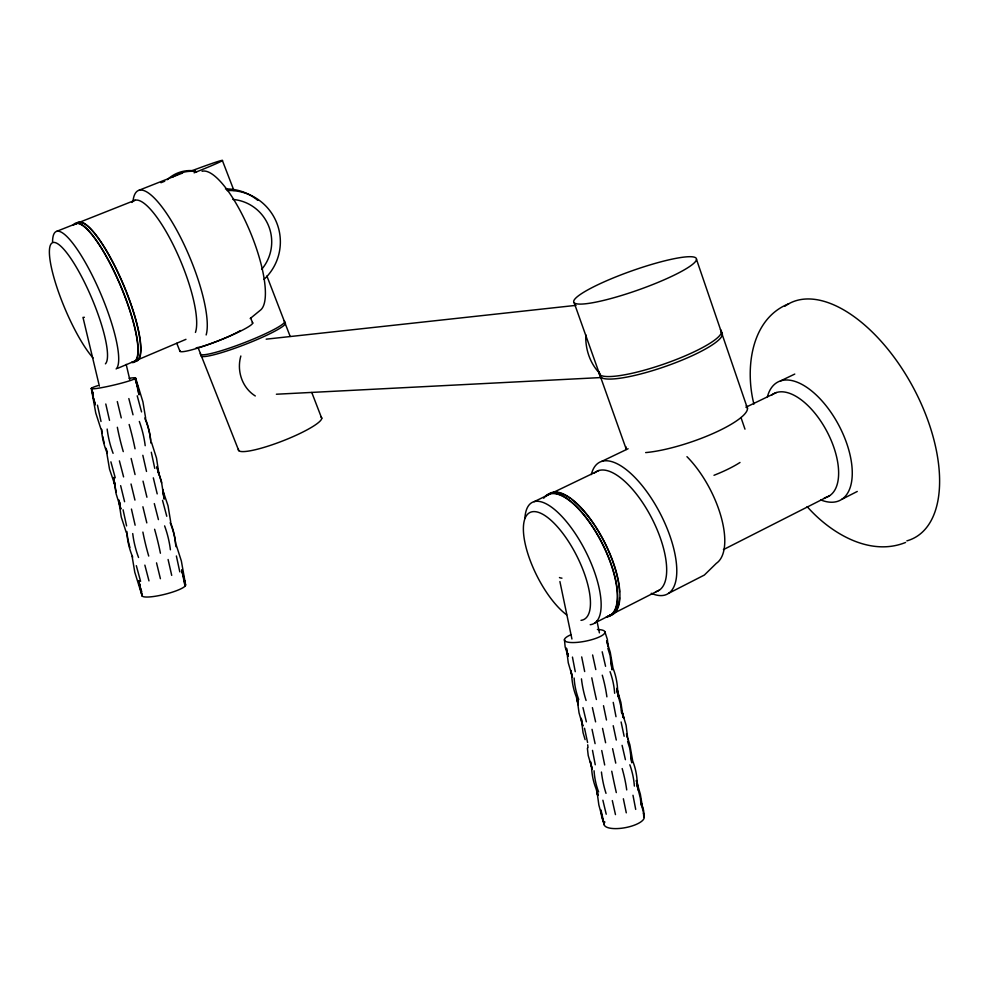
<?xml version="1.0" encoding="UTF-8"?>
<svg xmlns="http://www.w3.org/2000/svg" width="989" height="989" viewBox="0 0 989 989"><rect width="100%" height="100%" fill="white"/><g stroke="black" fill="none" stroke-linecap="round" stroke-linejoin="round"><path stroke-width="1.48" d="M250.192 318.545L260.552 310.052A75.461 22.191 67.6 0 0 249.871 231.129A75.461 22.191 67.6 0 0 202.09 171.27M594.921 622.934L610.831 614.824M659.416 590.074L613.081 613.674A67.746 26.048 63.1 0 1 609.583 615.269M841.787 499.346L857.265 491.459M668.601 593.326L704.353 575.054L716.395 563.285A68.439 29.991 62.7 0 0 721.216 517.21A68.439 29.991 62.7 0 0 686.959 456.671M723.416 549.624L829.697 495.65M745.916 407.245L776.39 392.534M780.494 380.926L794.773 374.065M534.109 501.683L550.107 493.981M598.938 470.48L552.369 492.893A67.746 26.048 63.1 0 1 564.385 494.834M601.807 461.356L628.089 448.746M788.728 303.784C750.651 318.891 744.989 369.021 753.915 404.118M117.493 368.39L135.134 360.911M137.817 359.773L185.957 339.338M905.565 542.466C869.875 556.894 830.513 533.158 807.135 506.603M139.214 190.172L182.545 173.05M56.929 231.241L76.252 223.576M135.147 200.211L78.984 222.488A74.843 17.357 67.1 0 1 125.764 290.581M266.177 339.165L576.055 305.354M276.388 394.228L601.621 377.526M176.784 343.294L179.986 351.367M197.948 347.312L238.757 450.625M250.613 317.828L252.702 323.23M222.414 160.589L233.948 190.531M266.894 276.018L290.16 336.408M311.782 392.485L321.759 418.372M140.389 587.911L141.798 591.731M100.878 428.843L95.76 413.019L91.297 388.467M126.295 532.552L121.239 516.975L118.729 500.755M151.465 442.306L156.497 458.018L158.957 474.3M176.413 545.569L181.37 561.035L185.611 584.944M574.115 302.646L626.346 449.476A64.1 14.711 -18.8 0 1 625.852 446.62M740.996 417.543L744.977 429.164M182.384 572.186L185.351 584.462L183.571 576.599M118.68 499.915L120.028 503.809M696.503 259.402A65.051 10.075 -19.5 0 1 603.315 300.483A65.051 10.075 -19.5 0 1 605.528 281.235A65.051 10.075 -19.5 0 1 696.503 259.402L747.486 408.432M157.61 469.627L161.405 481.284L164.162 499.136L162.715 490.643M115.231 477.786L110.892 461.838M140.586 581.371L136.321 565.671M118.878 500.298L120.126 503.994M592.312 769.43L588.22 755.534L587.379 748.277M572.396 676.896L568.267 662.815L566.413 648.129L567.562 654.681M137.224 395.81L141.551 411.918M162.517 500.372L166.77 516.258M114.835 484.82L109.532 469.194L106.775 452.913M162.802 490.21L168.019 505.75L170.689 521.871M604.848 631.662L607.345 639.389L608.161 646.719M567.402 654.001L565.152 646.954L564.447 639.623M621.846 711.215L626.099 725.258L627.879 739.685M624.059 718.224L621.599 710.461L623.181 717.569L620.869 702.326L616.802 688.332L618.694 696.961L617.593 689.741A71.282 67.932 17.1 0 0 613.032 668.23L610.25 652.295L606.801 641.057M627.718 738.017L629.894 744.927L632.688 760.924A70.961 66.893 16.8 0 1 637.188 782.126L638.276 789.259L636.347 780.494L640.365 794.291L644.049 816.506M161.615 482.929L156.868 466.746L158.87 474.708M607.839 648.24L610.052 655.386L612.067 669.899L611.041 661.876M627.607 741.441L629.808 748.5L631.786 762.803L630.747 754.768M182.322 572.483L183.15 575.227M124.577 501.707L120.646 485.648M123.588 476.908L119.409 460.874M148.98 580.889L144.864 565.127M586.366 721.809L582.978 707.617M606.22 814.219L602.882 800.237M626.482 733.85L627.298 736.632M153.32 477.848L157.202 493.894M585.092 739.624L583.04 732.639L581.223 718.237M128.842 398.567L133.02 414.811M154.309 503.586L158.425 519.608M587.59 742.492L584.524 728.25M101.014 421.487L97.454 405.156M126.58 525.913L123.081 509.817M602.19 651.788L605.565 666.302M622.093 745.36L625.419 759.688M151.292 452.233L154.766 468.366M176.376 555.979L179.8 571.852M621.104 721.97L624.133 736.273M597.677 794.513L596.132 788.95A71.913 67.746 11.5 0 1 591.595 767.823L590.408 761.567L591.781 767.192M135.122 525.208L131.438 509.063M134.949 500.1L131.03 483.992M109.519 420.362L105.786 403.994M142.836 455.299L146.508 471.444M168.093 559.502L171.703 575.375M143.022 481.136L146.928 497.232M140.191 588.232L142.231 596.058L138.806 580.753L139.919 586.737M595.094 743.654L592.028 729.338M93.646 398.134L95.352 404.86L93.04 397.133L91.952 388.801L93.3 396.799M118.853 501.139L120.881 509.088L116.121 493.808L113.512 477.452L114.947 485.191M142.033 595.551L134.801 572.322L132.093 556.275M606.628 640.847L607.938 646.052M626.643 734.988L627.31 737.596M595.601 721.871L592.399 707.63M615.467 814.602L612.315 800.583M135.629 378.07L142.935 401.905L145.655 418.26M575.252 671.667L572.458 657.092M595.254 764.769L592.498 750.379M613.217 725.703L616.283 740.044M135.06 474.572L131.141 458.476M160.403 578.701L156.534 562.865M121.264 417.914L117.308 401.571M146.805 522.897L142.898 506.776M570.851 670.48L572.235 676.179M632.985 795.267L635.704 809.398M618.657 697.752L616.951 690.619L620.721 705.676L621.549 712.896M638.251 790.162L636.57 783.127L640.328 798.135L641.144 805.244M613.229 702.375L615.999 716.704M99.382 386.13L82.977 317.358A15.626 0.68 -12.8 0 0 84.386 317.296M126.184 364.409L129.732 379.417M138.608 580.592L139.845 585.834M113.735 479.072L114.984 484.4M592.609 654.978L595.798 669.578M612.599 748.698L615.751 763.125M604.23 824.851L598.852 804.959L596.862 790.607L597.764 795.576M162.616 489.839L164.149 496.466M138.435 389.938L134.863 377.773L138.534 389.777M93.399 396.255L91.544 388.158L93.238 396.02M584.672 671.543L581.693 656.931M604.687 764.979L601.745 750.54M597.776 794.674L596.664 789.741L597.727 795.403M642.677 809.459L641.119 802.45L643.579 810.251L644.222 817.409L643.443 813.44M603.5 705.713L606.48 720.004M623.367 798.766L626.284 812.834M605.614 742.751L602.548 728.411M138.621 580.753L139.919 586.625M113.673 478.948L116.183 492.089M559.91 581.557L571.926 639.005M596.923 620.832L599.408 632.861M601.164 810.832L604.106 823.936L601.769 817.075L600.953 809.954M581.408 718.991L582.867 726.124L579.047 712.896L577.02 698.358L577.959 703.5M162.765 489.37L164.174 496.391M570.752 670.357L571.729 675.536A72.246 68.822 10.6 0 0 576.34 696.936L578.194 704.786M577.564 698.914L578.108 701.77M577.477 698.593L578.157 702.4M568.279 656.103L567.773 653.222L568.143 655.818M587.701 744.828L588.035 747.672M784.895 306.231A132.835 69.762 61.9 0 1 914.763 390.408A132.835 69.762 61.9 0 1 906.864 540.859M767.415 396.75A66.832 33.663 62.1 0 1 839.5 426.593A66.832 33.663 62.1 0 1 820.685 499.89M771.408 395.279A58.19 29.077 62.1 0 1 827.41 432.378A58.19 29.077 62.1 0 1 824.406 497.85M75.955 224.095A75.411 17.493 67.1 0 1 122.859 283.225A75.411 17.493 67.1 0 1 134.838 361.442M73.235 225.171A75.436 17.394 67.1 0 1 120.065 284.362A75.436 17.394 67.1 0 1 132.167 362.567M547.733 495.019A68.253 26.233 63.1 0 1 604.872 542.738A68.253 26.233 63.1 0 1 608.482 615.962M543.74 498.246A68.278 26.171 63.1 0 1 601.04 540.934A68.278 26.171 63.1 0 1 606.245 617.099M74.262 224.688A74.88 17.258 67.1 0 1 120.905 286.686A74.88 17.258 67.1 0 1 131.957 362.061M93.065 357.956A66.226 14.39 67 0 1 50.105 260.466A66.226 14.39 67 0 1 80.777 275.09A66.226 14.39 67 0 1 105.415 363.841M52.553 241.823A75.127 16.59 67 0 1 92.286 275.461A75.127 16.59 67 0 1 116.133 368.971M545.718 496.54A67.771 25.974 63.1 0 1 601.621 542.491A67.771 25.974 63.1 0 1 607.333 616.407M566.648 614.849A59.909 22.277 63.2 0 1 523.441 526.544A59.909 22.277 63.2 0 1 570.43 544.531A59.909 22.277 63.2 0 1 581 620.338M524.899 518.285A67.969 25.479 63.2 0 1 578.602 538.745A67.969 25.479 63.2 0 1 590.21 624.702M191.619 170.837A45.815 1.446 -21.1 0 1 222.488 160.403A45.815 1.446 -21.1 0 1 194.116 172.828M160.947 182.73A45.815 1.446 -21.1 0 1 164.73 181.222M232.872 199.419A42.527 42.317 69.7 0 1 261.689 269.329M126.32 291.99A74.843 17.357 67.1 0 1 134.838 316.703M135.209 318.001A74.843 17.357 67.1 0 1 140.117 354.915M139.857 355.978A74.843 17.357 67.1 0 1 134.628 360.923M133.095 200.396A81.79 21.56 67.3 0 1 177.13 230.845A81.79 21.56 67.3 0 1 206.157 334.95M131.982 202.448A74.138 19.273 67.3 0 1 174.113 246.644A74.138 19.273 67.3 0 1 195.439 332.428M565.535 495.415A67.746 26.048 63.1 0 1 570.332 498.431M571.568 499.346A67.746 26.048 63.1 0 1 594.389 525.035M595.193 526.259A67.746 26.048 63.1 0 1 619.534 592.052M619.547 597.752A67.746 26.048 63.1 0 1 614.107 612.846M591.298 474.596A74.101 30.511 62.9 0 1 661.035 515.096A74.101 30.511 62.9 0 1 651.269 593.301M594.29 473.162A67.165 27.445 62.9 0 1 651.553 517.766A67.165 27.445 62.9 0 1 655.719 591.756M561.962 578.157A14.155 3.091 -11.3 0 1 559.453 577.539M721.29 332.193A64.779 12.474 -19.2 0 1 670.715 364.533A64.779 12.474 -19.2 0 1 600.236 376.673M720.425 329.683A64.792 12.387 -19.2 0 1 663.879 364.088A64.792 12.387 -19.2 0 1 599.013 371.765M284.869 322.698A45.222 5.291 -21.2 0 1 244.926 344.518A45.222 5.291 -21.2 0 1 201.138 355.113M284.189 320.943A45.222 5.254 -21.2 0 1 244.221 342.726A45.222 5.254 -21.2 0 1 200.446 353.357M240.451 330.536A29.324 3.276 -21.3 0 1 195.797 348.202M252.38 322.439A39.115 4.352 -21.3 0 1 217.246 341.242A39.115 4.352 -21.3 0 1 179.936 350.477M184.708 584.066A22.438 4.129 -14 0 1 165.645 594.092A22.438 4.129 -14 0 1 142.193 594.958M129.139 378.293A22.772 1.817 -13.3 0 1 129.065 380.95A22.772 1.817 -13.3 0 1 97.639 388.318A22.772 1.817 -13.3 0 1 98.035 385.574M154.605 529.263A75.844 17.159 74.2 0 1 160.416 553.222M164.619 525.901A76.4 51.354 68 0 1 170.405 549.785M170.232 522.921A77.402 73.211 47.5 0 1 175.968 546.682M170.491 522.365A78.811 75.992 -59.8 0 1 175.683 544.741M132.699 557.141A77.142 73.582 -70.9 0 1 126.876 533.355M138.559 557.487A76.215 53.777 85.7 0 1 132.724 533.578M148.721 556.053A75.782 20.831 79 0 1 142.886 532.082M129.905 547.424A78.082 74.669 44.5 0 1 128.236 540.859M127.977 539.537A78.082 74.669 44.5 0 1 126.876 531.489M129.151 424.491A76.45 17.394 74.9 0 1 135.048 448.808M139.325 421.45A77.043 52.046 70.4 0 1 145.198 445.693M145.123 419.002A78.131 74.138 53.6 0 1 150.946 443.121M145.012 417.803A79.046 77.488 -70.9 0 1 150.687 440.402M107.418 452.072A78.799 75.683 52.2 0 1 105.922 448.19M104.253 442.924A78.799 75.683 52.2 0 1 102.671 436.248M102.201 433.528A78.799 75.683 52.2 0 1 101.669 429.436M107.306 453.481A77.575 74.805 -81.9 0 1 101.397 429.337M113.092 453.321A76.759 54.58 82.4 0 1 107.158 429.053M123.266 451.602A76.351 21.128 78.1 0 1 117.345 427.273M643.542 815.678A20.373 7.01 -10.8 0 1 623.948 827.904A20.373 7.01 -10.8 0 1 604.897 821.97M597.405 629.511A20.645 5.205 -11.4 0 1 599.853 636.706A20.645 5.205 -11.4 0 1 570.542 642.491A20.645 5.205 -11.4 0 1 570.9 634.74M622.168 768.564A70.268 27.333 69.8 0 1 626.717 789.927M629.832 764.781A70.849 53.394 54.9 0 1 634.357 786.094M598.629 792.004A70.318 60.638 -72.4 0 1 594.068 770.777M606.01 793.351A70.132 37.248 89.4 0 1 601.436 772.038M616.308 792.597A70.034 5.427 79.4 0 1 611.746 771.222M602.276 675.19A70.194 27.902 70.8 0 1 606.887 696.849M610.065 671.667A70.788 54.506 57.2 0 1 614.651 693.264M578.738 699.532A70.627 61.59 -75 0 1 574.115 678.009M586.081 700.472A70.219 37.953 88 0 1 581.445 678.862M596.404 699.507A70.009 5.538 79.2 0 1 591.781 677.836M739.995 462.481A54.865 13.648 -18.6 0 1 713.996 475.289M227.062 190.531A51.243 50.995 69.7 0 1 264.026 279.368M225.455 188.924A49.883 49.623 68.2 0 1 257.758 200.322M167.277 179.701A33.836 33.527 58.9 0 1 195.303 170.961M172.407 177.192A34.467 34.145 59.1 0 1 196.786 171.678M255.298 395.971A33.564 30.313 84.9 0 1 240.846 356.003M600.113 373.718A45.865 37.669 86.5 0 1 585.809 334.801M746.25 405.787A64.1 14.711 -18.8 0 1 716.716 431.834A64.1 14.711 -18.8 0 1 645.656 452.591M321.079 417.061A44.653 7.455 -21.3 0 1 282.57 440.983A44.653 7.455 -21.3 0 1 238.448 449.179M137.755 386.625L135.456 378.354L138.967 394.871L137.755 386.625M184.028 578.157L181.766 569.8L185.042 586.193L184.028 578.157"/></g></svg>
